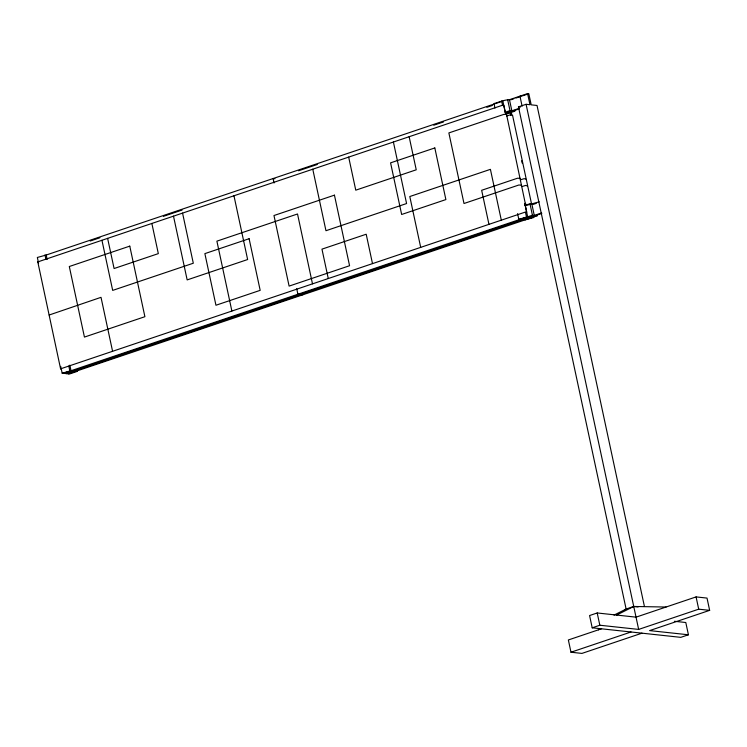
<?xml version="1.0" encoding="UTF-8"?>
<svg xmlns="http://www.w3.org/2000/svg" width="747" height="747" viewBox="0 0 747 747"><rect width="100%" height="100%" fill="white"/><g stroke="black" fill="none" stroke-linecap="round" stroke-linejoin="round"><path stroke-width="1.12" d="M61.497 368.971L60.591 368.831L37.789 261.908L501.872 105.458L503.823 105.346L505.43 112.853A1.447 0.719 71.4 0 0 506.503 114.328L525.328 203.632M60.591 368.831L524.767 212.269L526.719 212.157L525.113 204.65A1.447 0.719 71.4 0 1 525.58 203.343L525.72 203.399M506.69 115.981L510.49 114.805L512.115 115.309M520.229 178.356L517.475 178.225L481.656 190.289L488.958 224.343M598.375 629.842L600.224 628.451M624.268 610.43L626.117 609.048L633.736 606.471L666.053 607.031M614.025 615.108L626.117 609.048L518.455 106.868L526.084 104.3L529.968 104.72L527.578 93.59L509.473 99.696C504.178 99.799 499.136 102.152 493.991 103.544L494.962 108.082M616.62 615.061L633.736 606.471L638.115 606.947M525.795 179.121L524.179 178.664L520.379 179.85M521.387 185.256L518.922 184.985L463.999 203.501L448.863 132.929L503.795 114.412L506.503 114.328M527.242 185.882L525.627 185.433L521.826 186.61M495.224 103.674L46.211 255.026L37.35 257.463L38.564 263.131M496.316 103.31L501.76 101.471M90.182 241.029L99.958 237.733M163.388 216.35L182.072 210.056M298.595 170.774L317.279 164.48M433.764 125.216L443.475 121.948M486.857 107.316L492.31 105.486M510.705 99.827L513.843 98.772M515.944 98.062L521.191 96.298L519.959 96.167L522.097 106.177M522.274 95.933L527.727 94.094M505.233 112.237L510.005 110.621L511.854 110.827L509.473 99.696M505.42 112.993L519.193 108.352M505.579 113.488L519.38 108.838M505.812 114.235L514.935 111.154L513.086 110.958M524.786 205.322L529.894 203.81A1.447 0.719 71.4 0 1 530.529 204.276M525.272 205.696L539.231 201.811M533.125 204.417L536.271 203.361M60.694 366.366L62.16 373.173L71.021 370.736L69.826 365.171M517.587 213.586L518.801 219.263L527.662 216.817L524.786 203.417M63.392 373.304L532.424 215.211L534.273 215.416L531.892 204.286M65.241 373.509L541.612 212.942M66.474 373.64L541.799 213.427M68.322 373.836L537.354 215.743L535.506 215.547M688.426 634.782L649.601 630.599L709.65 610.355L707.017 598.086L696.083 596.909L636.033 617.153L597.198 612.97L589.579 615.537L592.203 627.807L680.797 637.35L688.426 634.782L685.793 622.512L674.373 621.28M592.203 627.807L599.832 625.23L638.657 629.413L698.706 609.178L709.65 610.355M601.596 628.759L568.355 639.964L570.979 652.224L581.922 653.41L641.972 633.167M570.979 652.224L631.028 631.99M527.578 93.59L528.811 93.73L531.201 104.851L537.028 105.476L644.437 606.517M518.455 106.868L520.398 107.082M274.952 178.748L273.103 178.542L274.056 182.996M532.592 217.349L533.825 217.489L524.964 219.926M518.801 219.263L520.033 219.394M517.111 221.196L518.353 221.327M509.491 223.764L510.724 223.904M375.601 268.892L376.833 269.032M359.428 274.345L360.661 274.485M321.21 287.231L322.443 287.362M313.581 289.799L314.814 289.939M38.601 262.16L37.695 262.02M299.752 294.458L297.904 294.262L296.718 288.697M300.994 294.589L302.843 294.794M285.933 299.117L287.165 299.248M278.304 301.695L279.537 301.825M240.086 314.571L241.318 314.702M223.913 320.024L225.146 320.155M82.403 367.72L83.636 367.86M75.951 371.268L77.184 371.399L69.555 373.976L62.16 373.173M49.181 315.01L101.013 297.334L112.564 351.211M696.083 596.909L698.706 609.178M526.084 104.3L638.657 629.413M512.507 115.075L531.528 203.838M511.209 111.985L511.695 114.254M521.658 160.764L522.153 163.033M510.827 111.34L511.284 113.488A1.447 0.719 71.4 0 1 510.817 114.795M507.615 99.5L510.005 110.621M530.043 204.09L532.424 215.211M510.173 112.76L510.659 115.047M502.852 101.106L505.728 114.515M501.62 100.976L502.591 105.514M525.458 212.148L526.43 216.686M597.198 612.97L599.832 625.23M501.312 220.178L490.415 169.345L409.795 196.526L420.692 247.35M409.141 136.71L416.238 169.802L355.768 190.177L348.672 157.094M393.398 142.014L406.583 203.539L325.963 230.72L312.769 169.195M372.492 263.598L366.198 234.231L321.966 249.143L328.26 278.51M312.489 283.823L297.521 213.978L216.891 241.15L231.869 310.995M233.96 195.761L247.63 259.536L187.161 279.91L173.491 216.135M182.557 213.082L193.305 263.224L112.685 290.396L101.937 240.263M151.856 223.428L158.327 253.616L114.086 268.528L107.615 238.34M46.211 255.026L47.164 259.47M44.979 254.886L45.95 259.424M68.808 366.067L69.779 370.605M129.773 246.127L69.303 266.511L84.439 337.084L144.899 316.7L129.773 246.127M434.819 147.943L390.578 162.855L401.653 214.482L445.884 199.58L434.819 147.943M334.441 195.154L273.972 215.528L289.108 286.101L349.568 265.727L334.441 195.154M249.115 238.713L204.874 253.625L215.948 305.252L260.18 290.34L249.115 238.713"/></g></svg>
